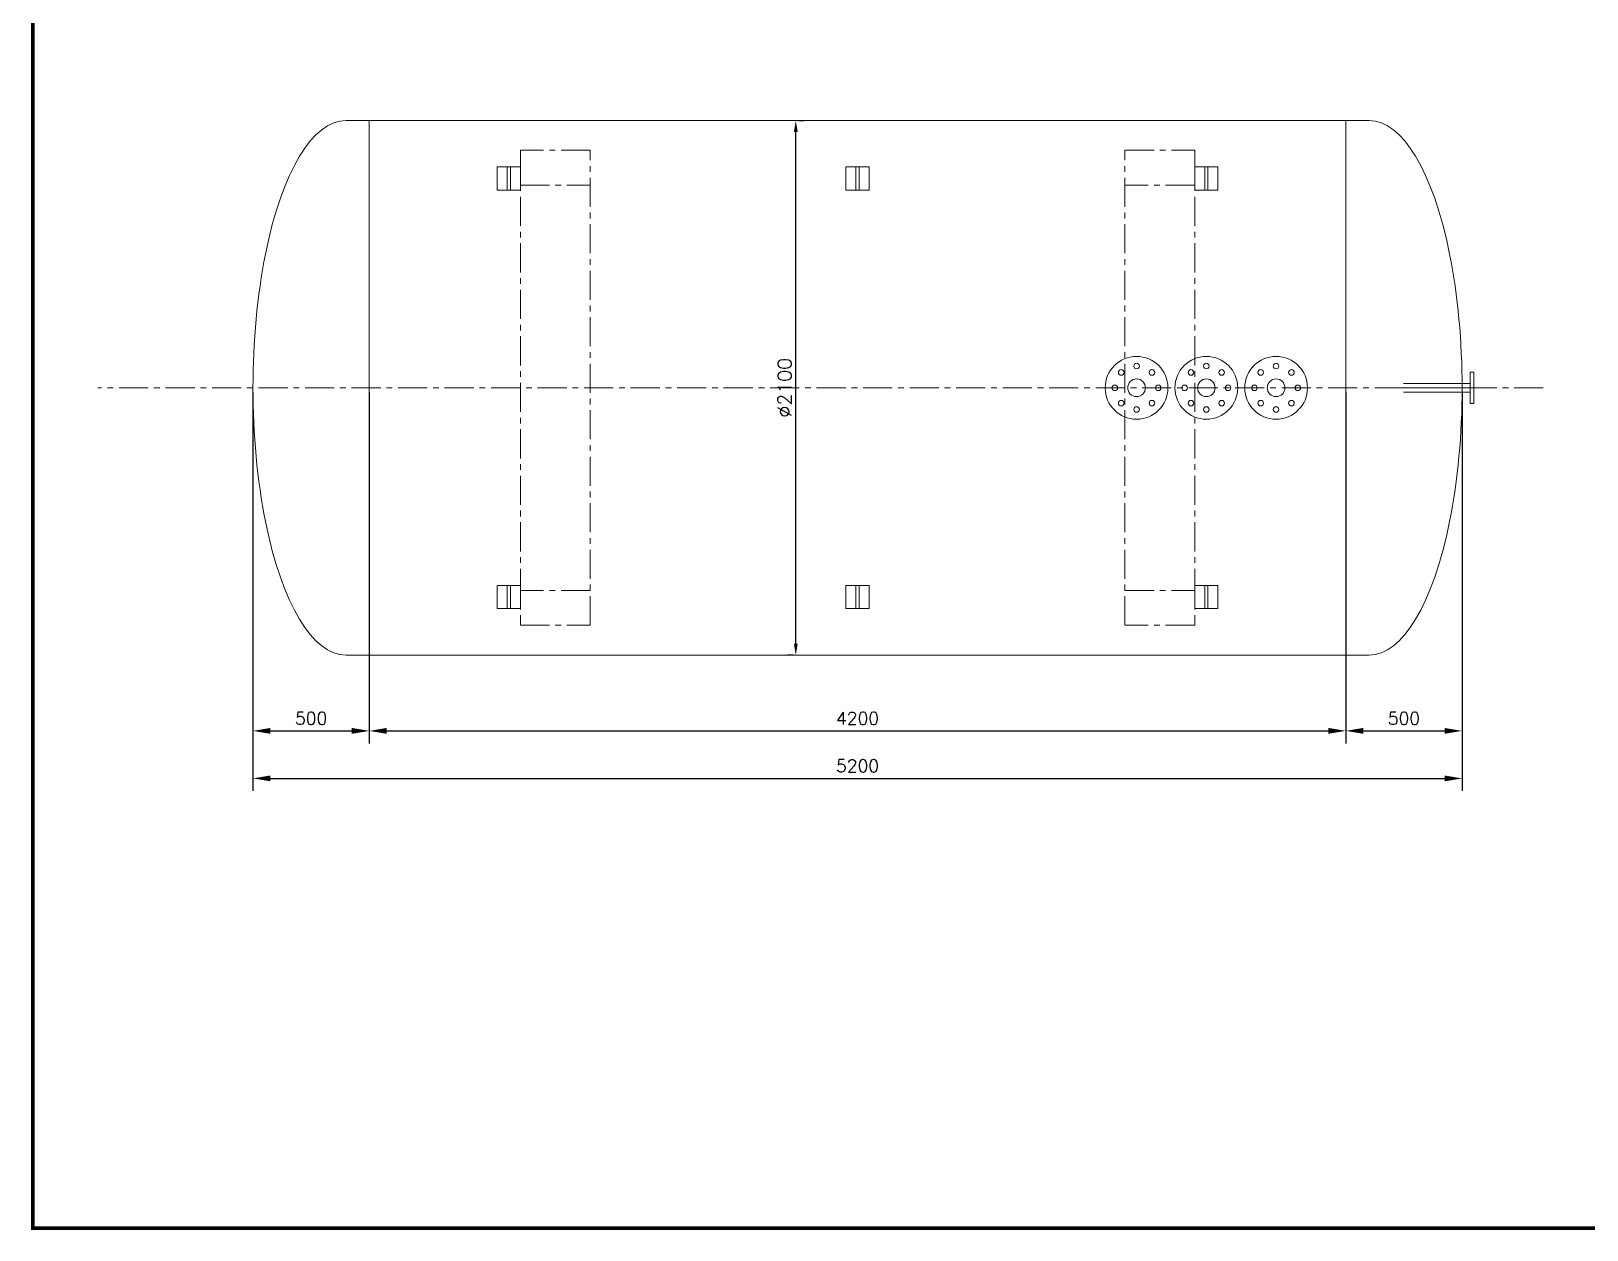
# Model space of a CAD drawing. Extents: x -43674 to -28992, y 5627 to 15941.
# Drawn here: x -43674 to -36983, y 5628 to 10784 of the extents above; entities that cross this region are included whole.
import ezdxf

# ---------------------------------------------------------------- set-up
doc = ezdxf.new("R2010")
doc.units = 0
doc.header["$LTSCALE"] = 100
doc.header["$MEASUREMENT"] = 0
doc.linetypes.add('CENTER', pattern=[2, 1.25, -0.25, 0.25, -0.25])
doc.layers.get('0').update_dxf_attribs({"linetype": 'CONTINUOUS', "lineweight": 15})
doc.layers.get('DEFPOINTS').update_dxf_attribs({"linetype": 'CONTINUOUS', "lineweight": 15})
for name, color, linetype, lineweight in [('CEN', 1, 'CENTER', 9), ('DIM', 3, 'CONTINUOUS', 15), ('TEXT', 4, 'CONTINUOUS', 15)]:
    doc.layers.add(name, color=color, linetype=linetype, lineweight=lineweight)
doc.styles.add('ROMANS', font='romans', dxfattribs={"bigfont": 'HZTXT.SHX'})
doc.dimstyles.get("Standard").update_dxf_attribs({"dimtxt": 0.18, "dimasz": 0.18, "dimexe": 0.18, "dimexo": 0.0625, "dimgap": 0.09, "dimtad": 0, "dimtih": 1, "dimtoh": 1, "dimdec": 4, "dimzin": 0, "dimdsep": 46, "dimtxsty": 'Standard', "dimcen": 0.09, "dimadec": 0, "dimazin": 0, "dimtfac": 1, "dimtdec": 4, "dimtofl": 0, "dimtmove": 0, "dimatfit": 3, "dimfxl": 1, "dimtolj": 1, "dimtzin": 0, "dimarcsym": 0})

# ---------------------------------------------------------------- blocks, each defined once
blk = doc.blocks.new('*D28')
at = {"layer": 'DEFPOINTS', "color": 0}
for p in [(-40386, 10400.2), (-40385, 10400.2), (-40384, 8100.2)]:
    blk.add_point(p, dxfattribs=at)
at = {"layer": 'DIM', "color": 0, "lineweight": -2}
for p, q in [((-40373.5, 10400.2), (-40349, 10400.2)), ((-40385, 8150.2), (-40385, 10350.2)), ((-40396.5, 8100.2), (-40421, 8100.2))]:
    blk.add_line(p, q, dxfattribs=at)
at = {"layer": 'DIM', "color": 0}
for points in [[(-40393.4, 10350.2), (-40376.7, 10350.2), (-40385, 10400.2)], [(-40393.4, 8150.2), (-40376.7, 8150.2), (-40385, 8100.2)]]:
    blk.add_solid(points, dxfattribs=at)
at = {"layer": 'DIM', "color": 0, "insert": (-40433, 9250.2), "char_height": 60, "attachment_point": 5, "rotation": 90, "style": 'ROMANS'}
blk.add_mtext('\\A1;%%c2100', dxfattribs=at)
blk = doc.blocks.new('*D32')
at = {"color": 0, "lineweight": -2}
for p, q in [((-42719.5, 9231.4), (-42719.5, 7516)), ((-37519.5, 9231.4), (-37519.5, 7516)), ((-42644.5, 7570), (-37594.5, 7570))]:
    blk.add_line(p, q, dxfattribs=at)
at = {"color": 0}
for points in [[(-42644.5, 7582.5), (-42644.5, 7557.5), (-42719.5, 7570)], [(-37594.5, 7582.5), (-37594.5, 7557.5), (-37519.5, 7570)]]:
    blk.add_solid(points, dxfattribs=at)
at = {"layer": 'DEFPOINTS', "color": 0}
for p in [(-42719.5, 9250.2), (-37519.5, 9250.2), (-37519.5, 7570)]:
    blk.add_point(p, dxfattribs=at)
at = {"color": 0, "insert": (-40119.5, 7624), "char_height": 54, "attachment_point": 5, "style": 'ROMANS'}
blk.add_mtext('\\A1;5200', dxfattribs=at)
blk = doc.blocks.new('*D33')
at = {"color": 0, "lineweight": -2}
for p, q in [((-42219.5, 8081.4), (-42219.5, 7720.4)), ((-38019.5, 8081.4), (-38019.5, 7720.4)), ((-42144.5, 7774.4), (-38094.5, 7774.4))]:
    blk.add_line(p, q, dxfattribs=at)
at = {"color": 0}
for points in [[(-42144.5, 7786.9), (-42144.5, 7761.9), (-42219.5, 7774.4)], [(-38094.5, 7786.9), (-38094.5, 7761.9), (-38019.5, 7774.4)]]:
    blk.add_solid(points, dxfattribs=at)
at = {"layer": 'DEFPOINTS', "color": 0}
for p in [(-42219.5, 8100.2), (-38019.5, 8100.2), (-38019.5, 7774.4)]:
    blk.add_point(p, dxfattribs=at)
at = {"color": 0, "insert": (-40119.5, 7828.4), "char_height": 54, "attachment_point": 5, "style": 'ROMANS'}
blk.add_mtext('\\A1;4200', dxfattribs=at)
blk = doc.blocks.new('*D34')
at = {"color": 0, "lineweight": -2}
for p, q in [((-42719.5, 9231.4), (-42719.5, 7720.4)), ((-42219.5, 9231.4), (-42219.5, 7720.4)), ((-42644.5, 7774.4), (-42294.5, 7774.4))]:
    blk.add_line(p, q, dxfattribs=at)
at = {"color": 0}
for points in [[(-42644.5, 7786.9), (-42644.5, 7761.9), (-42719.5, 7774.4)], [(-42294.5, 7786.9), (-42294.5, 7761.9), (-42219.5, 7774.4)]]:
    blk.add_solid(points, dxfattribs=at)
at = {"layer": 'DEFPOINTS', "color": 0}
for p in [(-42719.5, 9250.2), (-42219.5, 9250.2), (-42219.5, 7774.4)]:
    blk.add_point(p, dxfattribs=at)
at = {"color": 0, "insert": (-42469.5, 7828.4), "char_height": 54, "attachment_point": 5, "style": 'ROMANS'}
blk.add_mtext('\\A1;500', dxfattribs=at)
blk = doc.blocks.new('*D35')
at = {"color": 0, "lineweight": -2}
for p, q in [((-38019.5, 9231.4), (-38019.5, 7720.4)), ((-37519.5, 9231.4), (-37519.5, 7720.4)), ((-37944.5, 7774.4), (-37594.5, 7774.4))]:
    blk.add_line(p, q, dxfattribs=at)
at = {"color": 0}
for points in [[(-37944.5, 7786.9), (-37944.5, 7761.9), (-38019.5, 7774.4)], [(-37594.5, 7786.9), (-37594.5, 7761.9), (-37519.5, 7774.4)]]:
    blk.add_solid(points, dxfattribs=at)
at = {"layer": 'DEFPOINTS', "color": 0}
for p in [(-38019.5, 9250.2), (-37519.5, 9250.2), (-37519.5, 7774.4)]:
    blk.add_point(p, dxfattribs=at)
at = {"color": 0, "insert": (-37769.5, 7828.4), "char_height": 54, "attachment_point": 5, "style": 'ROMANS'}
blk.add_mtext('\\A1;500', dxfattribs=at)

msp = doc.modelspace()

# ---------------------------------------------------------------- linework, layer by layer
at = {"color": 7}
for p, q in [((-42319.49979, 10400.15495), (-37919.49979, 10400.15495)), ((-42219.49979, 8100.15495), (-42219.49979, 10400.15495)), ((-38019.49979, 10400.15495), (-38019.49979, 8100.15495)), ((-37485.49979, 9182.65495), (-37485.49979, 9317.65495)), ((-37469.49979, 9317.65495), (-37485.49979, 9317.65495)), ((-37485.49979, 9269.15495), (-37772.03671, 9269.15495)), ((-37485.49979, 9231.15495), (-37772.03671, 9231.15495)), ((-42319.49979, 8100.15495), (-37919.49979, 8100.15495))]:
    msp.add_line(p, q, dxfattribs=at)
at = {"linetype": 'CENTER'}
for p, q in [((-41269.49979, 10271.65495), (-41569.49979, 10271.65495)), ((-41569.49979, 10271.65495), (-41569.49979, 8228.65495)), ((-41269.49979, 8228.65495), (-41269.49979, 10271.65495)), ((-38969.49979, 10271.65495), (-38669.49979, 10271.65495)), ((-38969.49979, 8228.65495), (-38969.49979, 10271.65495)), ((-38669.49979, 10271.65495), (-38669.49979, 8228.65495)), ((-41569.49979, 10121.65495), (-41269.49979, 10121.65495)), ((-38669.49979, 10121.65495), (-38969.49979, 10121.65495)), ((-41269.49979, 8378.65495), (-41569.49979, 8378.65495)), ((-38969.49979, 8378.65495), (-38669.49979, 8378.65495)), ((-41569.49979, 8228.65495), (-41269.49979, 8228.65495)), ((-38669.49979, 8228.65495), (-38969.49979, 8228.65495))]:
    msp.add_line(p, q, dxfattribs=at)
for p, q in [((-41669.49979, 10100.15495), (-41669.49979, 10200.15495)), ((-41669.49979, 10200.15495), (-41569.49979, 10200.15495)), ((-41626.49979, 10200.15495), (-41626.49979, 10100.15495)), ((-41612.49979, 10200.15495), (-41612.49979, 10100.15495)), ((-41569.49979, 10200.15495), (-41569.49979, 10100.15495)), ((-40169.49979, 10100.15495), (-40169.49979, 10200.15495)), ((-40169.49979, 10200.15495), (-40069.49979, 10200.15495)), ((-40126.49979, 10200.15495), (-40126.49979, 10100.15495)), ((-40112.49979, 10200.15495), (-40112.49979, 10100.15495)), ((-40069.49979, 10200.15495), (-40069.49979, 10100.15495)), ((-38669.49979, 10100.15495), (-38669.49979, 10200.15495)), ((-38669.49979, 10200.15495), (-38569.49979, 10200.15495)), ((-38626.49979, 10200.15495), (-38626.49979, 10100.15495)), ((-38612.49979, 10200.15495), (-38612.49979, 10100.15495)), ((-38569.49979, 10200.15495), (-38569.49979, 10100.15495)), ((-41569.49979, 10100.15495), (-41669.49979, 10100.15495)), ((-40069.49979, 10100.15495), (-40169.49979, 10100.15495)), ((-38569.49979, 10100.15495), (-38669.49979, 10100.15495)), ((-37469.49979, 9317.65495), (-37469.49979, 9182.65495)), ((-37469.49979, 9182.65495), (-37485.49979, 9182.65495)), ((-41669.49979, 8400.15495), (-41669.49979, 8300.15495)), ((-41569.49979, 8400.15495), (-41669.49979, 8400.15495)), ((-41626.49979, 8300.15495), (-41626.49979, 8400.15495)), ((-41612.49979, 8300.15495), (-41612.49979, 8400.15495)), ((-41569.49979, 8300.15495), (-41569.49979, 8400.15495)), ((-40169.49979, 8400.15495), (-40169.49979, 8300.15495)), ((-40069.49979, 8400.15495), (-40169.49979, 8400.15495)), ((-40126.49979, 8300.15495), (-40126.49979, 8400.15495)), ((-40112.49979, 8300.15495), (-40112.49979, 8400.15495)), ((-40069.49979, 8300.15495), (-40069.49979, 8400.15495)), ((-38669.49979, 8400.15495), (-38669.49979, 8300.15495)), ((-38569.49979, 8400.15495), (-38669.49979, 8400.15495)), ((-38626.49979, 8300.15495), (-38626.49979, 8400.15495)), ((-38612.49979, 8300.15495), (-38612.49979, 8400.15495)), ((-38569.49979, 8300.15495), (-38569.49979, 8400.15495)), ((-41669.49979, 8300.15495), (-41569.49979, 8300.15495)), ((-40169.49979, 8300.15495), (-40069.49979, 8300.15495)), ((-38669.49979, 8300.15495), (-38569.49979, 8300.15495))]:
    msp.add_line(p, q)
for centre, radius in [((-38919.49979, 9250.15495), 135), ((-38619.49979, 9250.15495), 135), ((-38319.49979, 9250.15495), 135), ((-38985.53446, 9316.18962), 12), ((-38919.49979, 9343.54207), 12), ((-38853.46513, 9316.18962), 12), ((-38685.53446, 9316.18962), 12), ((-38619.49979, 9343.54207), 12), ((-38553.46513, 9316.18962), 12), ((-38385.53446, 9316.18962), 12), ((-38319.49979, 9343.54207), 12), ((-38253.46513, 9316.18962), 12), ((-39012.88691, 9250.15495), 12), ((-38919.49979, 9250.15495), 38), ((-38826.11268, 9250.15495), 12), ((-38712.88691, 9250.15495), 12), ((-38619.49979, 9250.15495), 38), ((-38526.11268, 9250.15495), 12), ((-38412.88691, 9250.15495), 12), ((-38319.49979, 9250.15495), 38), ((-38226.11268, 9250.15495), 12), ((-38985.53446, 9184.12029), 12), ((-38919.49979, 9156.76784), 12), ((-38853.46513, 9184.12029), 12), ((-38685.53446, 9184.12029), 12), ((-38619.49979, 9156.76784), 12), ((-38553.46513, 9184.12029), 12), ((-38385.53446, 9184.12029), 12), ((-38319.49979, 9156.76784), 12), ((-38253.46513, 9184.12029), 12)]:
    msp.add_circle(centre, radius)
for centre, major_axis in [((-42319.49979, 9250.15495), (0, -1150)), ((-37919.49979, 9250.15495), (0, 1150))]:
    msp.add_ellipse(centre, major_axis=major_axis, ratio=0.347826087, start_param=3.1415926536, end_param=6.2831853072)
at = {"layer": 'CEN', "color": 7}
for p, q in [((-37170.33637, 9250.15495), (-43386.53201, 9250.15495)), ((-37446.60548, 9250.15495), (-37847.12323, 9250.15495))]:
    msp.add_line(p, q, dxfattribs=at)
at = {"layer": 'TEXT', "color": 7, "const_width": 14.89752}
msp.add_lwpolyline([(-29001.52151, 15933.34512), (-43666.26776, 15933.34512), (-43666.26776, 5635.43442), (-29000.26081, 5635.43442)], close=True, dxfattribs=at)

# ---------------------------------------------------------------- dimensions: what is measured, and where the dimension line sits
for base, p1, p2, text, picture, middle in [((-37519.49979, 7570.03854), (-42719.49979, 9250.15495), (-37519.49979, 9250.15495), '5200', '*D32', (-40119.49979, 7624.03854)), ((-38019.49979, 7774.37918), (-42219.49979, 8100.15495), (-38019.49979, 8100.15495), '4200', '*D33', (-40119.49979, 7828.37918))]:
    dim = msp.add_linear_dim(base=base, p1=p1, p2=p2, text=text, dimstyle='Standard', override={"dimscale": 300, "dimasz": 0.25, "dimtad": 1, "dimtih": 0, "dimtoh": 0, "dimdec": 0, "dimzin": 8, "dimtxsty": 'ROMANS', "dimtdec": 0, "dimtmove": 2, "dimtzin": 8})
    dim.commit()
    dim.dimension.update_dxf_attribs({"geometry": picture, "text_midpoint": middle})
for base, p1, p2, picture, middle in [((-42219.49979, 7774.37918), (-42719.49979, 9250.15495), (-42219.49979, 9250.15495), '*D34', (-42469.49979, 7828.37918)), ((-37519.49979, 7774.37918), (-38019.49979, 9250.15495), (-37519.49979, 9250.15495), '*D35', (-37769.49979, 7828.37918))]:
    dim = msp.add_linear_dim(base=base, p1=p1, p2=p2, dimstyle='Standard', override={"dimscale": 300, "dimasz": 0.25, "dimtad": 1, "dimtih": 0, "dimtoh": 0, "dimdec": 0, "dimzin": 8, "dimtxsty": 'ROMANS', "dimtdec": 0, "dimtmove": 2, "dimtzin": 8})
    dim.commit()
    dim.dimension.update_dxf_attribs({"geometry": picture, "text_midpoint": middle})
at = {"layer": 'DIM', "color": 7}
dim = msp.add_linear_dim(base=(-40385.04167, 10400.15495), p1=(-40384.04167, 8100.15495), p2=(-40386.04167, 10400.15495), angle=270, text='%%c2100', dimstyle='Standard', override={"dimscale": 200, "dimtxt": 0.3, "dimasz": 0.25, "dimtad": 1, "dimtih": 0, "dimtoh": 0, "dimzin": 8, "dimtxsty": 'ROMANS', "dimtmove": 2, "dimtzin": 8}, dxfattribs=at)
dim.commit()
dim.dimension.update_dxf_attribs({"geometry": '*D28', "text_midpoint": (-40433.04167, 9250.15495)})

doc.saveas('drawing.dxf')
